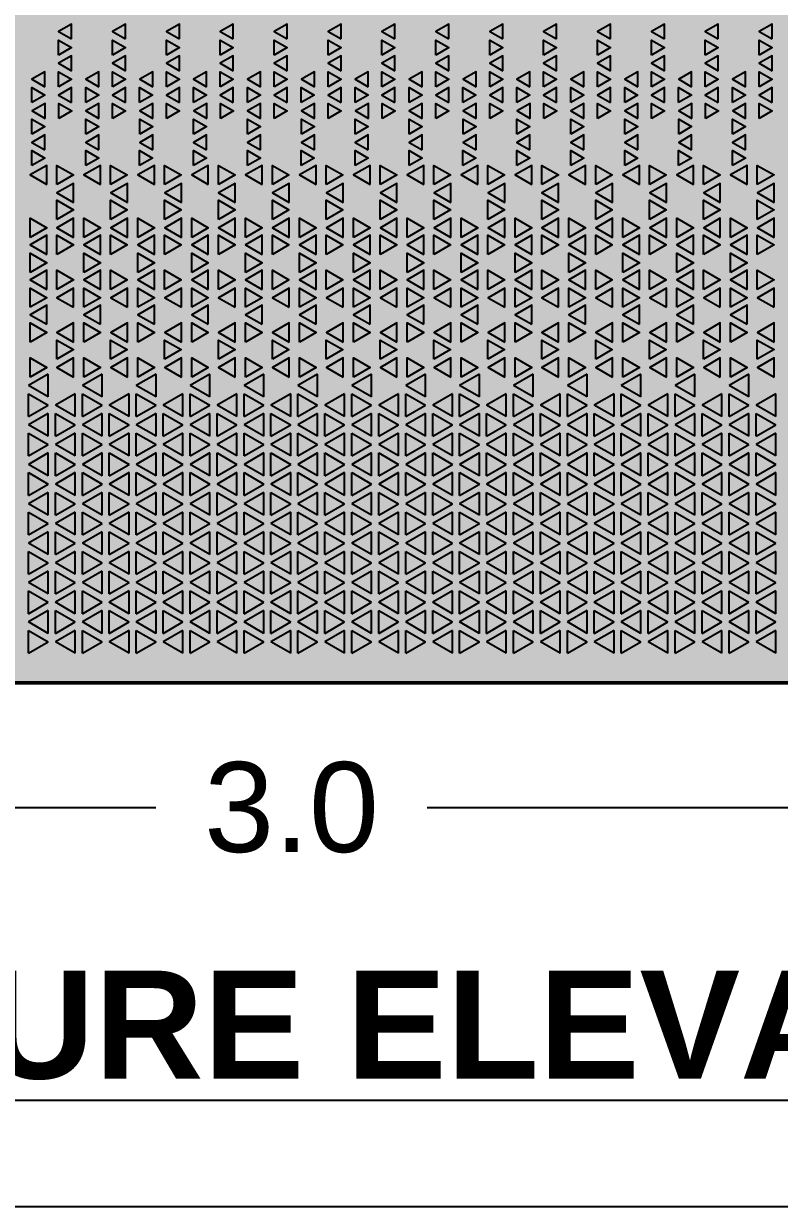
# Model space of a CAD drawing. Header units: metres. Extents: x 6 to 601, y -20 to 118.
# Drawn here: x 53.293 to 54.552, y 90.236 to 92.207 of the extents above; entities that cross this region are included whole.
import ezdxf

# ---------------------------------------------------------------- set-up
doc = ezdxf.new("R2010")
doc.units = ezdxf.units.M
doc.header["$MEASUREMENT"] = 0
doc.layers.add('ProfileEdges', color=7, linetype='Continuous')
doc.styles.add('AR', font='arial.ttf')
doc.styles.get("Standard").update_dxf_attribs({"font": 'arial.ttf'})
doc.dimstyles.get("Standard").update_dxf_attribs({"dimtxt": 0.18, "dimasz": 0.18, "dimexe": 0.18, "dimexo": 0.0625, "dimgap": 0.09, "dimtad": 0, "dimdec": 4, "dimzin": 0, "dimdsep": 46, "dimtxsty": 'Standard', "dimcen": 0.09, "dimadec": 0, "dimazin": 0, "dimtfac": 1, "dimtdec": 4, "dimtofl": 0, "dimtmove": 0, "dimatfit": 3, "dimfxl": 1, "dimtolj": 1, "dimtzin": 0, "dimarcsym": 0})

# ---------------------------------------------------------------- blocks, each defined once
blk = doc.blocks.new('*D1113')
at = {"color": 0, "lineweight": -2, "transparency": 16777216}
for p, q in [((52.2628, 91.0461), (52.2627, 90.7205)), ((55.2158, 91.0453), (55.2157, 90.7197)), ((52.3628, 90.9005), (53.513, 90.9002)), ((55.1158, 90.8997), (53.9655, 90.9))]:
    blk.add_line(p, q, dxfattribs=at)
at = {"color": 0, "transparency": 16777216}
for points in [[(52.3628, 90.9172), (52.3628, 90.8838), (52.2628, 90.9005)], [(55.1158, 90.9164), (55.1158, 90.8831), (55.2158, 90.8997)]]:
    blk.add_solid(points, dxfattribs=at)
at = {"layer": 'Defpoints', "color": 0, "transparency": 16777216}
for p in [(52.2628, 91.1086), (55.2158, 91.1078), (55.2158, 90.8997)]:
    blk.add_point(p, dxfattribs=at)
at = {"color": 0, "transparency": 16777216, "insert": (53.7393, 90.9001), "char_height": 0.15, "attachment_point": 5, "rotation": 359.9843}
blk.add_mtext('\\A1;3.0', dxfattribs=at)
blk = doc.blocks.new('triangular hole')
for p, q in [((103.6272, 78.6142), (103.6272, 78.6522)), ((103.6272, 78.6522), (103.6601, 78.6332)), ((103.6272, 78.6142), (103.6601, 78.6332))]:
    blk.add_line(p, q)

msp = doc.modelspace()

# ---------------------------------------------------------------- hatches: boundary and pattern name
at = {"lineweight": 0, "true_color": 0xcd6928, "transparency": 33554534}
h = msp.add_hatch(color=32, dxfattribs=at)
h.dxf.hatch_style = 1
h.paths.add_polyline_path([(55.2158, 96.7086), (53.2968, 96.7086, 0.143152), (52.2628, 93.83), (52.2628, 91.1085), (55.2158, 91.108)])

# ---------------------------------------------------------------- linework, layer by layer
at = {"lineweight": 50}
msp.add_line((51.7109, 91.1086), (55.6768, 91.1078), dxfattribs=at)
for points in [[(53.3727, 92.1814), (53.3727, 92.2064), (53.351, 92.1939), (53.3727, 92.1814)], [(53.4625, 92.1814), (53.4625, 92.2064), (53.4409, 92.1939), (53.4625, 92.1814)], [(53.5523, 92.1814), (53.5523, 92.2064), (53.5307, 92.1939), (53.5523, 92.1814)], [(53.6421, 92.1814), (53.6421, 92.2064), (53.6205, 92.1939), (53.6421, 92.1814)], [(53.732, 92.1814), (53.732, 92.2064), (53.7103, 92.1939), (53.732, 92.1814)], [(53.8218, 92.1814), (53.8218, 92.2064), (53.8001, 92.1939), (53.8218, 92.1814)], [(53.9116, 92.1814), (53.9116, 92.2064), (53.8899, 92.1939), (53.9116, 92.1814)], [(54.0014, 92.1814), (54.0014, 92.2064), (53.9798, 92.1939), (54.0014, 92.1814)], [(54.0912, 92.1814), (54.0912, 92.2064), (54.0696, 92.1939), (54.0912, 92.1814)], [(54.181, 92.1814), (54.181, 92.2064), (54.1594, 92.1939), (54.181, 92.1814)], [(54.2709, 92.1814), (54.2709, 92.2064), (54.2492, 92.1939), (54.2709, 92.1814)], [(54.3607, 92.1814), (54.3607, 92.2064), (54.339, 92.1939), (54.3607, 92.1814)], [(54.4505, 92.1814), (54.4505, 92.2064), (54.4289, 92.1939), (54.4505, 92.1814)], [(54.5403, 92.1814), (54.5403, 92.2064), (54.5187, 92.1939), (54.5403, 92.1814)], [(53.351, 92.1547), (53.351, 92.1797), (53.3727, 92.1672), (53.351, 92.1547)], [(53.4409, 92.1547), (53.4409, 92.1797), (53.4625, 92.1672), (53.4409, 92.1547)], [(53.5307, 92.1547), (53.5307, 92.1797), (53.5523, 92.1672), (53.5307, 92.1547)], [(53.6205, 92.1547), (53.6205, 92.1797), (53.6421, 92.1672), (53.6205, 92.1547)], [(53.7103, 92.1547), (53.7103, 92.1797), (53.732, 92.1672), (53.7103, 92.1547)], [(53.8001, 92.1547), (53.8001, 92.1797), (53.8218, 92.1672), (53.8001, 92.1547)], [(53.8899, 92.1547), (53.8899, 92.1797), (53.9116, 92.1672), (53.8899, 92.1547)], [(53.9798, 92.1547), (53.9798, 92.1797), (54.0014, 92.1672), (53.9798, 92.1547)], [(54.0696, 92.1547), (54.0696, 92.1797), (54.0912, 92.1672), (54.0696, 92.1547)], [(54.1594, 92.1547), (54.1594, 92.1797), (54.181, 92.1672), (54.1594, 92.1547)], [(54.2492, 92.1547), (54.2492, 92.1797), (54.2709, 92.1672), (54.2492, 92.1547)], [(54.339, 92.1547), (54.339, 92.1797), (54.3607, 92.1672), (54.339, 92.1547)], [(54.4289, 92.1547), (54.4289, 92.1797), (54.4505, 92.1672), (54.4289, 92.1547)], [(54.5187, 92.1547), (54.5187, 92.1797), (54.5403, 92.1672), (54.5187, 92.1547)], [(53.3727, 92.1284), (53.3727, 92.1534), (53.351, 92.1409), (53.3727, 92.1284)], [(53.4625, 92.1284), (53.4625, 92.1534), (53.4409, 92.1409), (53.4625, 92.1284)], [(53.5523, 92.1284), (53.5523, 92.1534), (53.5307, 92.1409), (53.5523, 92.1284)], [(53.6421, 92.1284), (53.6421, 92.1534), (53.6205, 92.1409), (53.6421, 92.1284)], [(53.732, 92.1284), (53.732, 92.1534), (53.7103, 92.1409), (53.732, 92.1284)], [(53.8218, 92.1284), (53.8218, 92.1534), (53.8001, 92.1409), (53.8218, 92.1284)], [(53.9116, 92.1284), (53.9116, 92.1534), (53.8899, 92.1409), (53.9116, 92.1284)], [(54.0014, 92.1284), (54.0014, 92.1534), (53.9798, 92.1409), (54.0014, 92.1284)], [(54.0912, 92.1284), (54.0912, 92.1534), (54.0696, 92.1409), (54.0912, 92.1284)], [(54.181, 92.1284), (54.181, 92.1534), (54.1594, 92.1409), (54.181, 92.1284)], [(54.2709, 92.1284), (54.2709, 92.1534), (54.2492, 92.1409), (54.2709, 92.1284)], [(54.3607, 92.1284), (54.3607, 92.1534), (54.339, 92.1409), (54.3607, 92.1284)], [(54.4505, 92.1284), (54.4505, 92.1534), (54.4289, 92.1409), (54.4505, 92.1284)], [(54.5403, 92.1284), (54.5403, 92.1534), (54.5187, 92.1409), (54.5403, 92.1284)], [(53.3283, 92.1017), (53.3283, 92.1267), (53.3067, 92.1142), (53.3283, 92.1017)], [(53.351, 92.1017), (53.351, 92.1267), (53.3727, 92.1142), (53.351, 92.1017)], [(53.4181, 92.1017), (53.4181, 92.1267), (53.3965, 92.1142), (53.4181, 92.1017)], [(53.4409, 92.1017), (53.4409, 92.1267), (53.4625, 92.1142), (53.4409, 92.1017)], [(53.5079, 92.1017), (53.5079, 92.1267), (53.4863, 92.1142), (53.5079, 92.1017)], [(53.5307, 92.1017), (53.5307, 92.1267), (53.5523, 92.1142), (53.5307, 92.1017)], [(53.5978, 92.1017), (53.5978, 92.1267), (53.5761, 92.1142), (53.5978, 92.1017)], [(53.6205, 92.1017), (53.6205, 92.1267), (53.6421, 92.1142), (53.6205, 92.1017)], [(53.6876, 92.1017), (53.6876, 92.1267), (53.6659, 92.1142), (53.6876, 92.1017)], [(53.7103, 92.1017), (53.7103, 92.1267), (53.732, 92.1142), (53.7103, 92.1017)], [(53.7774, 92.1017), (53.7774, 92.1267), (53.7557, 92.1142), (53.7774, 92.1017)], [(53.8001, 92.1017), (53.8001, 92.1267), (53.8218, 92.1142), (53.8001, 92.1017)], [(53.8672, 92.1017), (53.8672, 92.1267), (53.8456, 92.1142), (53.8672, 92.1017)], [(53.8899, 92.1017), (53.8899, 92.1267), (53.9116, 92.1142), (53.8899, 92.1017)], [(53.957, 92.1017), (53.957, 92.1267), (53.9354, 92.1142), (53.957, 92.1017)], [(53.9798, 92.1017), (53.9798, 92.1267), (54.0014, 92.1142), (53.9798, 92.1017)], [(54.0468, 92.1017), (54.0468, 92.1267), (54.0252, 92.1142), (54.0468, 92.1017)], [(54.0696, 92.1017), (54.0696, 92.1267), (54.0912, 92.1142), (54.0696, 92.1017)], [(54.1367, 92.1017), (54.1367, 92.1267), (54.115, 92.1142), (54.1367, 92.1017)], [(54.1594, 92.1017), (54.1594, 92.1267), (54.181, 92.1142), (54.1594, 92.1017)], [(54.2265, 92.1017), (54.2265, 92.1267), (54.2048, 92.1142), (54.2265, 92.1017)], [(54.2492, 92.1017), (54.2492, 92.1267), (54.2709, 92.1142), (54.2492, 92.1017)], [(54.3163, 92.1017), (54.3163, 92.1267), (54.2947, 92.1142), (54.3163, 92.1017)], [(54.339, 92.1017), (54.339, 92.1267), (54.3607, 92.1142), (54.339, 92.1017)], [(54.4061, 92.1017), (54.4061, 92.1267), (54.3845, 92.1142), (54.4061, 92.1017)], [(54.4289, 92.1017), (54.4289, 92.1267), (54.4505, 92.1142), (54.4289, 92.1017)], [(54.4959, 92.1017), (54.4959, 92.1267), (54.4743, 92.1142), (54.4959, 92.1017)], [(54.5187, 92.1017), (54.5187, 92.1267), (54.5403, 92.1142), (54.5187, 92.1017)], [(53.3065, 92.0755), (53.3065, 92.1005), (53.3281, 92.088), (53.3065, 92.0755)], [(53.3727, 92.0755), (53.3727, 92.1005), (53.351, 92.088), (53.3727, 92.0755)], [(53.3963, 92.0755), (53.3963, 92.1005), (53.4179, 92.088), (53.3963, 92.0755)], [(53.4625, 92.0755), (53.4625, 92.1005), (53.4409, 92.088), (53.4625, 92.0755)], [(53.4861, 92.0755), (53.4861, 92.1005), (53.5078, 92.088), (53.4861, 92.0755)], [(53.5523, 92.0755), (53.5523, 92.1005), (53.5307, 92.088), (53.5523, 92.0755)], [(53.5759, 92.0755), (53.5759, 92.1005), (53.5976, 92.088), (53.5759, 92.0755)], [(53.6421, 92.0755), (53.6421, 92.1005), (53.6205, 92.088), (53.6421, 92.0755)], [(53.6657, 92.0755), (53.6657, 92.1005), (53.6874, 92.088), (53.6657, 92.0755)], [(53.732, 92.0755), (53.732, 92.1005), (53.7103, 92.088), (53.732, 92.0755)], [(53.7556, 92.0755), (53.7556, 92.1005), (53.7772, 92.088), (53.7556, 92.0755)], [(53.8218, 92.0755), (53.8218, 92.1005), (53.8001, 92.088), (53.8218, 92.0755)], [(53.8454, 92.0755), (53.8454, 92.1005), (53.867, 92.088), (53.8454, 92.0755)], [(53.9116, 92.0755), (53.9116, 92.1005), (53.8899, 92.088), (53.9116, 92.0755)], [(53.9352, 92.0755), (53.9352, 92.1005), (53.9568, 92.088), (53.9352, 92.0755)], [(54.0014, 92.0755), (54.0014, 92.1005), (53.9798, 92.088), (54.0014, 92.0755)], [(54.025, 92.0755), (54.025, 92.1005), (54.0467, 92.088), (54.025, 92.0755)], [(54.0912, 92.0755), (54.0912, 92.1005), (54.0696, 92.088), (54.0912, 92.0755)], [(54.1148, 92.0755), (54.1148, 92.1005), (54.1365, 92.088), (54.1148, 92.0755)], [(54.181, 92.0755), (54.181, 92.1005), (54.1594, 92.088), (54.181, 92.0755)], [(54.2046, 92.0755), (54.2046, 92.1005), (54.2263, 92.088), (54.2046, 92.0755)], [(54.2709, 92.0755), (54.2709, 92.1005), (54.2492, 92.088), (54.2709, 92.0755)], [(54.2945, 92.0755), (54.2945, 92.1005), (54.3161, 92.088), (54.2945, 92.0755)], [(54.3607, 92.0755), (54.3607, 92.1005), (54.339, 92.088), (54.3607, 92.0755)], [(54.3843, 92.0755), (54.3843, 92.1005), (54.4059, 92.088), (54.3843, 92.0755)], [(54.4505, 92.0755), (54.4505, 92.1005), (54.4289, 92.088), (54.4505, 92.0755)], [(54.4741, 92.0755), (54.4741, 92.1005), (54.4958, 92.088), (54.4741, 92.0755)], [(54.5403, 92.0755), (54.5403, 92.1005), (54.5187, 92.088), (54.5403, 92.0755)], [(53.3285, 92.0491), (53.3285, 92.0741), (53.3068, 92.0616), (53.3285, 92.0491)], [(53.3512, 92.0491), (53.3512, 92.0741), (53.3729, 92.0616), (53.3512, 92.0491)], [(53.4183, 92.0491), (53.4183, 92.0741), (53.3967, 92.0616), (53.4183, 92.0491)], [(53.441, 92.0491), (53.441, 92.0741), (53.4627, 92.0616), (53.441, 92.0491)], [(53.5081, 92.0491), (53.5081, 92.0741), (53.4865, 92.0616), (53.5081, 92.0491)], [(53.5309, 92.0491), (53.5309, 92.0741), (53.5525, 92.0616), (53.5309, 92.0491)], [(53.5979, 92.0491), (53.5979, 92.0741), (53.5763, 92.0616), (53.5979, 92.0491)], [(53.6207, 92.0491), (53.6207, 92.0741), (53.6423, 92.0616), (53.6207, 92.0491)], [(53.6878, 92.0491), (53.6878, 92.0741), (53.6661, 92.0616), (53.6878, 92.0491)], [(53.7105, 92.0491), (53.7105, 92.0741), (53.7321, 92.0616), (53.7105, 92.0491)], [(53.7776, 92.0491), (53.7776, 92.0741), (53.7559, 92.0616), (53.7776, 92.0491)], [(53.8003, 92.0491), (53.8003, 92.0741), (53.822, 92.0616), (53.8003, 92.0491)], [(53.8674, 92.0491), (53.8674, 92.0741), (53.8457, 92.0616), (53.8674, 92.0491)], [(53.8901, 92.0491), (53.8901, 92.0741), (53.9118, 92.0616), (53.8901, 92.0491)], [(53.9572, 92.0491), (53.9572, 92.0741), (53.9356, 92.0616), (53.9572, 92.0491)], [(53.9799, 92.0491), (53.9799, 92.0741), (54.0016, 92.0616), (53.9799, 92.0491)], [(54.047, 92.0491), (54.047, 92.0741), (54.0254, 92.0616), (54.047, 92.0491)], [(54.0698, 92.0491), (54.0698, 92.0741), (54.0914, 92.0616), (54.0698, 92.0491)], [(54.1369, 92.0491), (54.1369, 92.0741), (54.1152, 92.0616), (54.1369, 92.0491)], [(54.1596, 92.0491), (54.1596, 92.0741), (54.1812, 92.0616), (54.1596, 92.0491)], [(54.2267, 92.0491), (54.2267, 92.0741), (54.205, 92.0616), (54.2267, 92.0491)], [(54.2494, 92.0491), (54.2494, 92.0741), (54.2711, 92.0616), (54.2494, 92.0491)], [(54.3165, 92.0491), (54.3165, 92.0741), (54.2948, 92.0616), (54.3165, 92.0491)], [(54.3392, 92.0491), (54.3392, 92.0741), (54.3609, 92.0616), (54.3392, 92.0491)], [(54.4063, 92.0491), (54.4063, 92.0741), (54.3847, 92.0616), (54.4063, 92.0491)], [(54.429, 92.0491), (54.429, 92.0741), (54.4507, 92.0616), (54.429, 92.0491)], [(54.4961, 92.0491), (54.4961, 92.0741), (54.4745, 92.0616), (54.4961, 92.0491)], [(54.5189, 92.0491), (54.5189, 92.0741), (54.5405, 92.0616), (54.5189, 92.0491)], [(53.3067, 92.0229), (53.3067, 92.0479), (53.3283, 92.0354), (53.3067, 92.0229)], [(53.3965, 92.0229), (53.3965, 92.0479), (53.4181, 92.0354), (53.3965, 92.0229)], [(53.4863, 92.0229), (53.4863, 92.0479), (53.5079, 92.0354), (53.4863, 92.0229)], [(53.5761, 92.0229), (53.5761, 92.0479), (53.5978, 92.0354), (53.5761, 92.0229)], [(53.6659, 92.0229), (53.6659, 92.0479), (53.6876, 92.0354), (53.6659, 92.0229)], [(53.7557, 92.0229), (53.7557, 92.0479), (53.7774, 92.0354), (53.7557, 92.0229)], [(53.8456, 92.0229), (53.8456, 92.0479), (53.8672, 92.0354), (53.8456, 92.0229)], [(53.9354, 92.0229), (53.9354, 92.0479), (53.957, 92.0354), (53.9354, 92.0229)], [(54.0252, 92.0229), (54.0252, 92.0479), (54.0468, 92.0354), (54.0252, 92.0229)], [(54.115, 92.0229), (54.115, 92.0479), (54.1367, 92.0354), (54.115, 92.0229)], [(54.2048, 92.0229), (54.2048, 92.0479), (54.2265, 92.0354), (54.2048, 92.0229)], [(54.2947, 92.0229), (54.2947, 92.0479), (54.3163, 92.0354), (54.2947, 92.0229)], [(54.3845, 92.0229), (54.3845, 92.0479), (54.4061, 92.0354), (54.3845, 92.0229)], [(54.4743, 92.0229), (54.4743, 92.0479), (54.4959, 92.0354), (54.4743, 92.0229)], [(53.3283, 91.9965), (53.3283, 92.0215), (53.3067, 92.009), (53.3283, 91.9965)], [(53.4181, 91.9965), (53.4181, 92.0215), (53.3965, 92.009), (53.4181, 91.9965)], [(53.5079, 91.9965), (53.5079, 92.0215), (53.4863, 92.009), (53.5079, 91.9965)], [(53.5978, 91.9965), (53.5978, 92.0215), (53.5761, 92.009), (53.5978, 91.9965)], [(53.6876, 91.9965), (53.6876, 92.0215), (53.6659, 92.009), (53.6876, 91.9965)], [(53.7774, 91.9965), (53.7774, 92.0215), (53.7557, 92.009), (53.7774, 91.9965)], [(53.8672, 91.9965), (53.8672, 92.0215), (53.8456, 92.009), (53.8672, 91.9965)], [(53.957, 91.9965), (53.957, 92.0215), (53.9354, 92.009), (53.957, 91.9965)], [(54.0468, 91.9965), (54.0468, 92.0215), (54.0252, 92.009), (54.0468, 91.9965)], [(54.1367, 91.9965), (54.1367, 92.0215), (54.115, 92.009), (54.1367, 91.9965)], [(54.2265, 91.9965), (54.2265, 92.0215), (54.2048, 92.009), (54.2265, 91.9965)], [(54.3163, 91.9965), (54.3163, 92.0215), (54.2947, 92.009), (54.3163, 91.9965)], [(54.4061, 91.9965), (54.4061, 92.0215), (54.3845, 92.009), (54.4061, 91.9965)], [(54.4959, 91.9965), (54.4959, 92.0215), (54.4743, 92.009), (54.4959, 91.9965)], [(53.3065, 91.9703), (53.3065, 91.9953), (53.3281, 91.9828), (53.3065, 91.9703)], [(53.3963, 91.9703), (53.3963, 91.9953), (53.4179, 91.9828), (53.3963, 91.9703)], [(53.4861, 91.9703), (53.4861, 91.9953), (53.5078, 91.9828), (53.4861, 91.9703)], [(53.5759, 91.9703), (53.5759, 91.9953), (53.5976, 91.9828), (53.5759, 91.9703)], [(53.6657, 91.9703), (53.6657, 91.9953), (53.6874, 91.9828), (53.6657, 91.9703)], [(53.7556, 91.9703), (53.7556, 91.9953), (53.7772, 91.9828), (53.7556, 91.9703)], [(53.8454, 91.9703), (53.8454, 91.9953), (53.867, 91.9828), (53.8454, 91.9703)], [(53.9352, 91.9703), (53.9352, 91.9953), (53.9568, 91.9828), (53.9352, 91.9703)], [(54.025, 91.9703), (54.025, 91.9953), (54.0467, 91.9828), (54.025, 91.9703)], [(54.1148, 91.9703), (54.1148, 91.9953), (54.1365, 91.9828), (54.1148, 91.9703)], [(54.2046, 91.9703), (54.2046, 91.9953), (54.2263, 91.9828), (54.2046, 91.9703)], [(54.2945, 91.9703), (54.2945, 91.9953), (54.3161, 91.9828), (54.2945, 91.9703)], [(54.3843, 91.9703), (54.3843, 91.9953), (54.4059, 91.9828), (54.3843, 91.9703)], [(54.4741, 91.9703), (54.4741, 91.9953), (54.4958, 91.9828), (54.4741, 91.9703)], [(53.3312, 91.9387), (53.3312, 91.9707), (53.3034, 91.9547), (53.3312, 91.9387)], [(53.348, 91.9387), (53.348, 91.9707), (53.3757, 91.9547), (53.348, 91.9387)], [(53.421, 91.9387), (53.421, 91.9707), (53.3933, 91.9547), (53.421, 91.9387)], [(53.4378, 91.9387), (53.4378, 91.9707), (53.4655, 91.9547), (53.4378, 91.9387)], [(53.5108, 91.9387), (53.5108, 91.9707), (53.4831, 91.9547), (53.5108, 91.9387)], [(53.5276, 91.9387), (53.5276, 91.9707), (53.5554, 91.9547), (53.5276, 91.9387)], [(53.6006, 91.9387), (53.6006, 91.9707), (53.5729, 91.9547), (53.6006, 91.9387)], [(53.6175, 91.9387), (53.6175, 91.9707), (53.6452, 91.9547), (53.6175, 91.9387)], [(53.6904, 91.9387), (53.6904, 91.9707), (53.6627, 91.9547), (53.6904, 91.9387)], [(53.7073, 91.9387), (53.7073, 91.9707), (53.735, 91.9547), (53.7073, 91.9387)], [(53.7802, 91.9387), (53.7802, 91.9707), (53.7525, 91.9547), (53.7802, 91.9387)], [(53.7971, 91.9387), (53.7971, 91.9707), (53.8248, 91.9547), (53.7971, 91.9387)], [(53.8701, 91.9387), (53.8701, 91.9707), (53.8423, 91.9547), (53.8701, 91.9387)], [(53.8869, 91.9387), (53.8869, 91.9707), (53.9146, 91.9547), (53.8869, 91.9387)], [(53.9599, 91.9387), (53.9599, 91.9707), (53.9322, 91.9547), (53.9599, 91.9387)], [(53.9767, 91.9387), (53.9767, 91.9707), (54.0044, 91.9547), (53.9767, 91.9387)], [(54.0497, 91.9387), (54.0497, 91.9707), (54.022, 91.9547), (54.0497, 91.9387)], [(54.0665, 91.9387), (54.0665, 91.9707), (54.0943, 91.9547), (54.0665, 91.9387)], [(54.1395, 91.9387), (54.1395, 91.9707), (54.1118, 91.9547), (54.1395, 91.9387)], [(54.1564, 91.9387), (54.1564, 91.9707), (54.1841, 91.9547), (54.1564, 91.9387)], [(54.2293, 91.9387), (54.2293, 91.9707), (54.2016, 91.9547), (54.2293, 91.9387)], [(54.2462, 91.9387), (54.2462, 91.9707), (54.2739, 91.9547), (54.2462, 91.9387)], [(54.3191, 91.9387), (54.3191, 91.9707), (54.2914, 91.9547), (54.3191, 91.9387)], [(54.336, 91.9387), (54.336, 91.9707), (54.3637, 91.9547), (54.336, 91.9387)], [(54.409, 91.9387), (54.409, 91.9707), (54.3813, 91.9547), (54.409, 91.9387)], [(54.4258, 91.9387), (54.4258, 91.9707), (54.4535, 91.9547), (54.4258, 91.9387)], [(54.4988, 91.9387), (54.4988, 91.9707), (54.4711, 91.9547), (54.4988, 91.9387)], [(54.5156, 91.9387), (54.5156, 91.9707), (54.5434, 91.9547), (54.5156, 91.9387)], [(53.3761, 91.9088), (53.3761, 91.9408), (53.3483, 91.9248), (53.3761, 91.9088)], [(53.4659, 91.9088), (53.4659, 91.9408), (53.4382, 91.9248), (53.4659, 91.9088)], [(53.5557, 91.9088), (53.5557, 91.9408), (53.528, 91.9248), (53.5557, 91.9088)], [(53.6455, 91.9088), (53.6455, 91.9408), (53.6178, 91.9248), (53.6455, 91.9088)], [(53.7353, 91.9088), (53.7353, 91.9408), (53.7076, 91.9248), (53.7353, 91.9088)], [(53.8251, 91.9088), (53.8251, 91.9408), (53.7974, 91.9248), (53.8251, 91.9088)], [(53.915, 91.9088), (53.915, 91.9408), (53.8873, 91.9248), (53.915, 91.9088)], [(54.0048, 91.9088), (54.0048, 91.9408), (53.9771, 91.9248), (54.0048, 91.9088)], [(54.0946, 91.9088), (54.0946, 91.9408), (54.0669, 91.9248), (54.0946, 91.9088)], [(54.1844, 91.9088), (54.1844, 91.9408), (54.1567, 91.9248), (54.1844, 91.9088)], [(54.2742, 91.9088), (54.2742, 91.9408), (54.2465, 91.9248), (54.2742, 91.9088)], [(54.3641, 91.9088), (54.3641, 91.9408), (54.3363, 91.9248), (54.3641, 91.9088)], [(54.4539, 91.9088), (54.4539, 91.9408), (54.4262, 91.9248), (54.4539, 91.9088)], [(54.5437, 91.9088), (54.5437, 91.9408), (54.516, 91.9248), (54.5437, 91.9088)], [(53.348, 91.8805), (53.348, 91.9125), (53.3757, 91.8965), (53.348, 91.8805)], [(53.4378, 91.8805), (53.4378, 91.9125), (53.4655, 91.8965), (53.4378, 91.8805)], [(53.5276, 91.8805), (53.5276, 91.9125), (53.5554, 91.8965), (53.5276, 91.8805)], [(53.6175, 91.8805), (53.6175, 91.9125), (53.6452, 91.8965), (53.6175, 91.8805)], [(53.7073, 91.8805), (53.7073, 91.9125), (53.735, 91.8965), (53.7073, 91.8805)], [(53.7971, 91.8805), (53.7971, 91.9125), (53.8248, 91.8965), (53.7971, 91.8805)], [(53.8869, 91.8805), (53.8869, 91.9125), (53.9146, 91.8965), (53.8869, 91.8805)], [(53.9767, 91.8805), (53.9767, 91.9125), (54.0044, 91.8965), (53.9767, 91.8805)], [(54.0665, 91.8805), (54.0665, 91.9125), (54.0943, 91.8965), (54.0665, 91.8805)], [(54.1564, 91.8805), (54.1564, 91.9125), (54.1841, 91.8965), (54.1564, 91.8805)], [(54.2462, 91.8805), (54.2462, 91.9125), (54.2739, 91.8965), (54.2462, 91.8805)], [(54.336, 91.8805), (54.336, 91.9125), (54.3637, 91.8965), (54.336, 91.8805)], [(54.4258, 91.8805), (54.4258, 91.9125), (54.4535, 91.8965), (54.4258, 91.8805)], [(54.5156, 91.8805), (54.5156, 91.9125), (54.5434, 91.8965), (54.5156, 91.8805)], [(53.3034, 91.8506), (53.3034, 91.8826), (53.3312, 91.8666), (53.3034, 91.8506)], [(53.3761, 91.8506), (53.3761, 91.8826), (53.3483, 91.8666), (53.3761, 91.8506)], [(53.3933, 91.8506), (53.3933, 91.8826), (53.421, 91.8666), (53.3933, 91.8506)], [(53.4659, 91.8506), (53.4659, 91.8826), (53.4382, 91.8666), (53.4659, 91.8506)], [(53.4831, 91.8506), (53.4831, 91.8826), (53.5108, 91.8666), (53.4831, 91.8506)], [(53.5557, 91.8506), (53.5557, 91.8826), (53.528, 91.8666), (53.5557, 91.8506)], [(53.5729, 91.8506), (53.5729, 91.8826), (53.6006, 91.8666), (53.5729, 91.8506)], [(53.6455, 91.8506), (53.6455, 91.8826), (53.6178, 91.8666), (53.6455, 91.8506)], [(53.6627, 91.8506), (53.6627, 91.8826), (53.6904, 91.8666), (53.6627, 91.8506)], [(53.7353, 91.8506), (53.7353, 91.8826), (53.7076, 91.8666), (53.7353, 91.8506)], [(53.7525, 91.8506), (53.7525, 91.8826), (53.7802, 91.8666), (53.7525, 91.8506)], [(53.8251, 91.8506), (53.8251, 91.8826), (53.7974, 91.8666), (53.8251, 91.8506)], [(53.8423, 91.8506), (53.8423, 91.8826), (53.8701, 91.8666), (53.8423, 91.8506)], [(53.915, 91.8506), (53.915, 91.8826), (53.8873, 91.8666), (53.915, 91.8506)], [(53.9322, 91.8506), (53.9322, 91.8826), (53.9599, 91.8666), (53.9322, 91.8506)], [(54.0048, 91.8506), (54.0048, 91.8826), (53.9771, 91.8666), (54.0048, 91.8506)], [(54.022, 91.8506), (54.022, 91.8826), (54.0497, 91.8666), (54.022, 91.8506)], [(54.0946, 91.8506), (54.0946, 91.8826), (54.0669, 91.8666), (54.0946, 91.8506)], [(54.1118, 91.8506), (54.1118, 91.8826), (54.1395, 91.8666), (54.1118, 91.8506)], [(54.1844, 91.8506), (54.1844, 91.8826), (54.1567, 91.8666), (54.1844, 91.8506)], [(54.2016, 91.8506), (54.2016, 91.8826), (54.2293, 91.8666), (54.2016, 91.8506)], [(54.2742, 91.8506), (54.2742, 91.8826), (54.2465, 91.8666), (54.2742, 91.8506)], [(54.2914, 91.8506), (54.2914, 91.8826), (54.3191, 91.8666), (54.2914, 91.8506)], [(54.3641, 91.8506), (54.3641, 91.8826), (54.3363, 91.8666), (54.3641, 91.8506)], [(54.3813, 91.8506), (54.3813, 91.8826), (54.409, 91.8666), (54.3813, 91.8506)], [(54.4539, 91.8506), (54.4539, 91.8826), (54.4262, 91.8666), (54.4539, 91.8506)], [(54.4711, 91.8506), (54.4711, 91.8826), (54.4988, 91.8666), (54.4711, 91.8506)], [(54.5437, 91.8506), (54.5437, 91.8826), (54.516, 91.8666), (54.5437, 91.8506)], [(53.3312, 91.8223), (53.3312, 91.8543), (53.3034, 91.8383), (53.3312, 91.8223)], [(53.348, 91.8223), (53.348, 91.8543), (53.3757, 91.8383), (53.348, 91.8223)], [(53.421, 91.8223), (53.421, 91.8543), (53.3933, 91.8383), (53.421, 91.8223)], [(53.4378, 91.8223), (53.4378, 91.8543), (53.4655, 91.8383), (53.4378, 91.8223)], [(53.5108, 91.8223), (53.5108, 91.8543), (53.4831, 91.8383), (53.5108, 91.8223)], [(53.5276, 91.8223), (53.5276, 91.8543), (53.5554, 91.8383), (53.5276, 91.8223)], [(53.6006, 91.8223), (53.6006, 91.8543), (53.5729, 91.8383), (53.6006, 91.8223)], [(53.6175, 91.8223), (53.6175, 91.8543), (53.6452, 91.8383), (53.6175, 91.8223)], [(53.6904, 91.8223), (53.6904, 91.8543), (53.6627, 91.8383), (53.6904, 91.8223)], [(53.7073, 91.8223), (53.7073, 91.8543), (53.735, 91.8383), (53.7073, 91.8223)], [(53.7802, 91.8223), (53.7802, 91.8543), (53.7525, 91.8383), (53.7802, 91.8223)], [(53.7971, 91.8223), (53.7971, 91.8543), (53.8248, 91.8383), (53.7971, 91.8223)], [(53.8701, 91.8223), (53.8701, 91.8543), (53.8423, 91.8383), (53.8701, 91.8223)], [(53.8869, 91.8223), (53.8869, 91.8543), (53.9146, 91.8383), (53.8869, 91.8223)], [(53.9599, 91.8223), (53.9599, 91.8543), (53.9322, 91.8383), (53.9599, 91.8223)], [(53.9767, 91.8223), (53.9767, 91.8543), (54.0044, 91.8383), (53.9767, 91.8223)], [(54.0497, 91.8223), (54.0497, 91.8543), (54.022, 91.8383), (54.0497, 91.8223)], [(54.0665, 91.8223), (54.0665, 91.8543), (54.0943, 91.8383), (54.0665, 91.8223)], [(54.1395, 91.8223), (54.1395, 91.8543), (54.1118, 91.8383), (54.1395, 91.8223)], [(54.1564, 91.8223), (54.1564, 91.8543), (54.1841, 91.8383), (54.1564, 91.8223)], [(54.2293, 91.8223), (54.2293, 91.8543), (54.2016, 91.8383), (54.2293, 91.8223)], [(54.2462, 91.8223), (54.2462, 91.8543), (54.2739, 91.8383), (54.2462, 91.8223)], [(54.3191, 91.8223), (54.3191, 91.8543), (54.2914, 91.8383), (54.3191, 91.8223)], [(54.336, 91.8223), (54.336, 91.8543), (54.3637, 91.8383), (54.336, 91.8223)], [(54.409, 91.8223), (54.409, 91.8543), (54.3813, 91.8383), (54.409, 91.8223)], [(54.4258, 91.8223), (54.4258, 91.8543), (54.4535, 91.8383), (54.4258, 91.8223)], [(54.4988, 91.8223), (54.4988, 91.8543), (54.4711, 91.8383), (54.4988, 91.8223)], [(54.5156, 91.8223), (54.5156, 91.8543), (54.5434, 91.8383), (54.5156, 91.8223)], [(53.3034, 91.7924), (53.3034, 91.8244), (53.3312, 91.8084), (53.3034, 91.7924)], [(53.3933, 91.7924), (53.3933, 91.8244), (53.421, 91.8084), (53.3933, 91.7924)], [(53.4831, 91.7924), (53.4831, 91.8244), (53.5108, 91.8084), (53.4831, 91.7924)], [(53.5729, 91.7924), (53.5729, 91.8244), (53.6006, 91.8084), (53.5729, 91.7924)], [(53.6627, 91.7924), (53.6627, 91.8244), (53.6904, 91.8084), (53.6627, 91.7924)], [(53.7525, 91.7924), (53.7525, 91.8244), (53.7802, 91.8084), (53.7525, 91.7924)], [(53.8423, 91.7924), (53.8423, 91.8244), (53.8701, 91.8084), (53.8423, 91.7924)], [(53.9322, 91.7924), (53.9322, 91.8244), (53.9599, 91.8084), (53.9322, 91.7924)], [(54.022, 91.7924), (54.022, 91.8244), (54.0497, 91.8084), (54.022, 91.7924)], [(54.1118, 91.7924), (54.1118, 91.8244), (54.1395, 91.8084), (54.1118, 91.7924)], [(54.2016, 91.7924), (54.2016, 91.8244), (54.2293, 91.8084), (54.2016, 91.7924)], [(54.2914, 91.7924), (54.2914, 91.8244), (54.3191, 91.8084), (54.2914, 91.7924)], [(54.3813, 91.7924), (54.3813, 91.8244), (54.409, 91.8084), (54.3813, 91.7924)], [(54.4711, 91.7924), (54.4711, 91.8244), (54.4988, 91.8084), (54.4711, 91.7924)], [(53.3312, 91.764), (53.3312, 91.796), (53.3034, 91.78), (53.3312, 91.764)], [(53.348, 91.764), (53.348, 91.796), (53.3757, 91.78), (53.348, 91.764)], [(53.421, 91.764), (53.421, 91.796), (53.3933, 91.78), (53.421, 91.764)], [(53.4378, 91.764), (53.4378, 91.796), (53.4655, 91.78), (53.4378, 91.764)], [(53.5108, 91.764), (53.5108, 91.796), (53.4831, 91.78), (53.5108, 91.764)], [(53.5276, 91.764), (53.5276, 91.796), (53.5554, 91.78), (53.5276, 91.764)], [(53.6006, 91.764), (53.6006, 91.796), (53.5729, 91.78), (53.6006, 91.764)], [(53.6175, 91.764), (53.6175, 91.796), (53.6452, 91.78), (53.6175, 91.764)], [(53.6904, 91.764), (53.6904, 91.796), (53.6627, 91.78), (53.6904, 91.764)], [(53.7073, 91.764), (53.7073, 91.796), (53.735, 91.78), (53.7073, 91.764)], [(53.7802, 91.764), (53.7802, 91.796), (53.7525, 91.78), (53.7802, 91.764)], [(53.7971, 91.764), (53.7971, 91.796), (53.8248, 91.78), (53.7971, 91.764)], [(53.8701, 91.764), (53.8701, 91.796), (53.8423, 91.78), (53.8701, 91.764)], [(53.8869, 91.764), (53.8869, 91.796), (53.9146, 91.78), (53.8869, 91.764)], [(53.9599, 91.764), (53.9599, 91.796), (53.9322, 91.78), (53.9599, 91.764)], [(53.9767, 91.764), (53.9767, 91.796), (54.0044, 91.78), (53.9767, 91.764)], [(54.0497, 91.764), (54.0497, 91.796), (54.022, 91.78), (54.0497, 91.764)], [(54.0665, 91.764), (54.0665, 91.796), (54.0943, 91.78), (54.0665, 91.764)], [(54.1395, 91.764), (54.1395, 91.796), (54.1118, 91.78), (54.1395, 91.764)], [(54.1564, 91.764), (54.1564, 91.796), (54.1841, 91.78), (54.1564, 91.764)], [(54.2293, 91.764), (54.2293, 91.796), (54.2016, 91.78), (54.2293, 91.764)], [(54.2462, 91.764), (54.2462, 91.796), (54.2739, 91.78), (54.2462, 91.764)], [(54.3191, 91.764), (54.3191, 91.796), (54.2914, 91.78), (54.3191, 91.764)], [(54.336, 91.764), (54.336, 91.796), (54.3637, 91.78), (54.336, 91.764)], [(54.409, 91.764), (54.409, 91.796), (54.3813, 91.78), (54.409, 91.764)], [(54.4258, 91.764), (54.4258, 91.796), (54.4535, 91.78), (54.4258, 91.764)], [(54.4988, 91.764), (54.4988, 91.796), (54.4711, 91.78), (54.4988, 91.764)], [(54.5156, 91.764), (54.5156, 91.796), (54.5434, 91.78), (54.5156, 91.764)], [(53.3034, 91.7342), (53.3034, 91.7662), (53.3312, 91.7502), (53.3034, 91.7342)], [(53.3761, 91.7342), (53.3761, 91.7662), (53.3483, 91.7502), (53.3761, 91.7342)], [(53.3933, 91.7342), (53.3933, 91.7662), (53.421, 91.7502), (53.3933, 91.7342)], [(53.4659, 91.7342), (53.4659, 91.7662), (53.4382, 91.7502), (53.4659, 91.7342)], [(53.4831, 91.7342), (53.4831, 91.7662), (53.5108, 91.7502), (53.4831, 91.7342)], [(53.5557, 91.7342), (53.5557, 91.7662), (53.528, 91.7502), (53.5557, 91.7342)], [(53.5729, 91.7342), (53.5729, 91.7662), (53.6006, 91.7502), (53.5729, 91.7342)], [(53.6455, 91.7342), (53.6455, 91.7662), (53.6178, 91.7502), (53.6455, 91.7342)], [(53.6627, 91.7342), (53.6627, 91.7662), (53.6904, 91.7502), (53.6627, 91.7342)], [(53.7353, 91.7342), (53.7353, 91.7662), (53.7076, 91.7502), (53.7353, 91.7342)], [(53.7525, 91.7342), (53.7525, 91.7662), (53.7802, 91.7502), (53.7525, 91.7342)], [(53.8251, 91.7342), (53.8251, 91.7662), (53.7974, 91.7502), (53.8251, 91.7342)], [(53.8423, 91.7342), (53.8423, 91.7662), (53.8701, 91.7502), (53.8423, 91.7342)], [(53.915, 91.7342), (53.915, 91.7662), (53.8873, 91.7502), (53.915, 91.7342)], [(53.9322, 91.7342), (53.9322, 91.7662), (53.9599, 91.7502), (53.9322, 91.7342)], [(54.0048, 91.7342), (54.0048, 91.7662), (53.9771, 91.7502), (54.0048, 91.7342)], [(54.022, 91.7342), (54.022, 91.7662), (54.0497, 91.7502), (54.022, 91.7342)], [(54.0946, 91.7342), (54.0946, 91.7662), (54.0669, 91.7502), (54.0946, 91.7342)], [(54.1118, 91.7342), (54.1118, 91.7662), (54.1395, 91.7502), (54.1118, 91.7342)], [(54.1844, 91.7342), (54.1844, 91.7662), (54.1567, 91.7502), (54.1844, 91.7342)], [(54.2016, 91.7342), (54.2016, 91.7662), (54.2293, 91.7502), (54.2016, 91.7342)], [(54.2742, 91.7342), (54.2742, 91.7662), (54.2465, 91.7502), (54.2742, 91.7342)], [(54.2914, 91.7342), (54.2914, 91.7662), (54.3191, 91.7502), (54.2914, 91.7342)], [(54.3641, 91.7342), (54.3641, 91.7662), (54.3363, 91.7502), (54.3641, 91.7342)], [(54.3813, 91.7342), (54.3813, 91.7662), (54.409, 91.7502), (54.3813, 91.7342)], [(54.4539, 91.7342), (54.4539, 91.7662), (54.4262, 91.7502), (54.4539, 91.7342)], [(54.4711, 91.7342), (54.4711, 91.7662), (54.4988, 91.7502), (54.4711, 91.7342)], [(54.5437, 91.7342), (54.5437, 91.7662), (54.516, 91.7502), (54.5437, 91.7342)], [(53.3312, 91.7058), (53.3312, 91.7378), (53.3034, 91.7218), (53.3312, 91.7058)], [(53.421, 91.7058), (53.421, 91.7378), (53.3933, 91.7218), (53.421, 91.7058)], [(53.5108, 91.7058), (53.5108, 91.7378), (53.4831, 91.7218), (53.5108, 91.7058)], [(53.6006, 91.7058), (53.6006, 91.7378), (53.5729, 91.7218), (53.6006, 91.7058)], [(53.6904, 91.7058), (53.6904, 91.7378), (53.6627, 91.7218), (53.6904, 91.7058)], [(53.7802, 91.7058), (53.7802, 91.7378), (53.7525, 91.7218), (53.7802, 91.7058)], [(53.8701, 91.7058), (53.8701, 91.7378), (53.8423, 91.7218), (53.8701, 91.7058)], [(53.9599, 91.7058), (53.9599, 91.7378), (53.9322, 91.7218), (53.9599, 91.7058)], [(54.0497, 91.7058), (54.0497, 91.7378), (54.022, 91.7218), (54.0497, 91.7058)], [(54.1395, 91.7058), (54.1395, 91.7378), (54.1118, 91.7218), (54.1395, 91.7058)], [(54.2293, 91.7058), (54.2293, 91.7378), (54.2016, 91.7218), (54.2293, 91.7058)], [(54.3191, 91.7058), (54.3191, 91.7378), (54.2914, 91.7218), (54.3191, 91.7058)], [(54.409, 91.7058), (54.409, 91.7378), (54.3813, 91.7218), (54.409, 91.7058)], [(54.4988, 91.7058), (54.4988, 91.7378), (54.4711, 91.7218), (54.4988, 91.7058)], [(53.3034, 91.676), (53.3034, 91.708), (53.3312, 91.692), (53.3034, 91.676)], [(53.3761, 91.676), (53.3761, 91.708), (53.3483, 91.692), (53.3761, 91.676)], [(53.3933, 91.676), (53.3933, 91.708), (53.421, 91.692), (53.3933, 91.676)], [(53.4659, 91.676), (53.4659, 91.708), (53.4382, 91.692), (53.4659, 91.676)], [(53.4831, 91.676), (53.4831, 91.708), (53.5108, 91.692), (53.4831, 91.676)], [(53.5557, 91.676), (53.5557, 91.708), (53.528, 91.692), (53.5557, 91.676)], [(53.5729, 91.676), (53.5729, 91.708), (53.6006, 91.692), (53.5729, 91.676)], [(53.6455, 91.676), (53.6455, 91.708), (53.6178, 91.692), (53.6455, 91.676)], [(53.6627, 91.676), (53.6627, 91.708), (53.6904, 91.692), (53.6627, 91.676)], [(53.7353, 91.676), (53.7353, 91.708), (53.7076, 91.692), (53.7353, 91.676)], [(53.7525, 91.676), (53.7525, 91.708), (53.7802, 91.692), (53.7525, 91.676)], [(53.8251, 91.676), (53.8251, 91.708), (53.7974, 91.692), (53.8251, 91.676)], [(53.8423, 91.676), (53.8423, 91.708), (53.8701, 91.692), (53.8423, 91.676)], [(53.915, 91.676), (53.915, 91.708), (53.8873, 91.692), (53.915, 91.676)], [(53.9322, 91.676), (53.9322, 91.708), (53.9599, 91.692), (53.9322, 91.676)], [(54.0048, 91.676), (54.0048, 91.708), (53.9771, 91.692), (54.0048, 91.676)], [(54.022, 91.676), (54.022, 91.708), (54.0497, 91.692), (54.022, 91.676)], [(54.0946, 91.676), (54.0946, 91.708), (54.0669, 91.692), (54.0946, 91.676)], [(54.1118, 91.676), (54.1118, 91.708), (54.1395, 91.692), (54.1118, 91.676)], [(54.1844, 91.676), (54.1844, 91.708), (54.1567, 91.692), (54.1844, 91.676)], [(54.2016, 91.676), (54.2016, 91.708), (54.2293, 91.692), (54.2016, 91.676)], [(54.2742, 91.676), (54.2742, 91.708), (54.2465, 91.692), (54.2742, 91.676)], [(54.2914, 91.676), (54.2914, 91.708), (54.3191, 91.692), (54.2914, 91.676)], [(54.3641, 91.676), (54.3641, 91.708), (54.3363, 91.692), (54.3641, 91.676)], [(54.3813, 91.676), (54.3813, 91.708), (54.409, 91.692), (54.3813, 91.676)], [(54.4539, 91.676), (54.4539, 91.708), (54.4262, 91.692), (54.4539, 91.676)], [(54.4711, 91.676), (54.4711, 91.708), (54.4988, 91.692), (54.4711, 91.676)], [(54.5437, 91.676), (54.5437, 91.708), (54.516, 91.692), (54.5437, 91.676)], [(53.348, 91.6476), (53.348, 91.6796), (53.3757, 91.6636), (53.348, 91.6476)], [(53.4378, 91.6476), (53.4378, 91.6796), (53.4655, 91.6636), (53.4378, 91.6476)], [(53.5276, 91.6476), (53.5276, 91.6796), (53.5554, 91.6636), (53.5276, 91.6476)], [(53.6175, 91.6476), (53.6175, 91.6796), (53.6452, 91.6636), (53.6175, 91.6476)], [(53.7073, 91.6476), (53.7073, 91.6796), (53.735, 91.6636), (53.7073, 91.6476)], [(53.7971, 91.6476), (53.7971, 91.6796), (53.8248, 91.6636), (53.7971, 91.6476)], [(53.8869, 91.6476), (53.8869, 91.6796), (53.9146, 91.6636), (53.8869, 91.6476)], [(53.9767, 91.6476), (53.9767, 91.6796), (54.0044, 91.6636), (53.9767, 91.6476)], [(54.0665, 91.6476), (54.0665, 91.6796), (54.0943, 91.6636), (54.0665, 91.6476)], [(54.1564, 91.6476), (54.1564, 91.6796), (54.1841, 91.6636), (54.1564, 91.6476)], [(54.2462, 91.6476), (54.2462, 91.6796), (54.2739, 91.6636), (54.2462, 91.6476)], [(54.336, 91.6476), (54.336, 91.6796), (54.3637, 91.6636), (54.336, 91.6476)], [(54.4258, 91.6476), (54.4258, 91.6796), (54.4535, 91.6636), (54.4258, 91.6476)], [(54.5156, 91.6476), (54.5156, 91.6796), (54.5434, 91.6636), (54.5156, 91.6476)], [(53.3034, 91.6178), (53.3034, 91.6498), (53.3312, 91.6338), (53.3034, 91.6178)], [(53.3761, 91.6178), (53.3761, 91.6498), (53.3483, 91.6338), (53.3761, 91.6178)], [(53.3933, 91.6178), (53.3933, 91.6498), (53.421, 91.6338), (53.3933, 91.6178)], [(53.4659, 91.6178), (53.4659, 91.6498), (53.4382, 91.6338), (53.4659, 91.6178)], [(53.4831, 91.6178), (53.4831, 91.6498), (53.5108, 91.6338), (53.4831, 91.6178)], [(53.5557, 91.6178), (53.5557, 91.6498), (53.528, 91.6338), (53.5557, 91.6178)], [(53.5729, 91.6178), (53.5729, 91.6498), (53.6006, 91.6338), (53.5729, 91.6178)], [(53.6455, 91.6178), (53.6455, 91.6498), (53.6178, 91.6338), (53.6455, 91.6178)], [(53.6627, 91.6178), (53.6627, 91.6498), (53.6904, 91.6338), (53.6627, 91.6178)], [(53.7353, 91.6178), (53.7353, 91.6498), (53.7076, 91.6338), (53.7353, 91.6178)], [(53.7525, 91.6178), (53.7525, 91.6498), (53.7802, 91.6338), (53.7525, 91.6178)], [(53.8251, 91.6178), (53.8251, 91.6498), (53.7974, 91.6338), (53.8251, 91.6178)], [(53.8423, 91.6178), (53.8423, 91.6498), (53.8701, 91.6338), (53.8423, 91.6178)], [(53.915, 91.6178), (53.915, 91.6498), (53.8873, 91.6338), (53.915, 91.6178)], [(53.9322, 91.6178), (53.9322, 91.6498), (53.9599, 91.6338), (53.9322, 91.6178)], [(54.0048, 91.6178), (54.0048, 91.6498), (53.9771, 91.6338), (54.0048, 91.6178)], [(54.022, 91.6178), (54.022, 91.6498), (54.0497, 91.6338), (54.022, 91.6178)], [(54.0946, 91.6178), (54.0946, 91.6498), (54.0669, 91.6338), (54.0946, 91.6178)], [(54.1118, 91.6178), (54.1118, 91.6498), (54.1395, 91.6338), (54.1118, 91.6178)], [(54.1844, 91.6178), (54.1844, 91.6498), (54.1567, 91.6338), (54.1844, 91.6178)], [(54.2016, 91.6178), (54.2016, 91.6498), (54.2293, 91.6338), (54.2016, 91.6178)], [(54.2742, 91.6178), (54.2742, 91.6498), (54.2465, 91.6338), (54.2742, 91.6178)], [(54.2914, 91.6178), (54.2914, 91.6498), (54.3191, 91.6338), (54.2914, 91.6178)], [(54.3641, 91.6178), (54.3641, 91.6498), (54.3363, 91.6338), (54.3641, 91.6178)], [(54.3813, 91.6178), (54.3813, 91.6498), (54.409, 91.6338), (54.3813, 91.6178)], [(54.4539, 91.6178), (54.4539, 91.6498), (54.4262, 91.6338), (54.4539, 91.6178)], [(54.4711, 91.6178), (54.4711, 91.6498), (54.4988, 91.6338), (54.4711, 91.6178)], [(54.5437, 91.6178), (54.5437, 91.6498), (54.516, 91.6338), (54.5437, 91.6178)]]:
    msp.add_lwpolyline(points)
at = {"layer": 'Defpoints'}
msp.add_lwpolyline([(55.824, 90.2355), (55.824, 99.0402), (51.5507, 99.0402), (51.5507, 90.2355)], close=True, dxfattribs=at)

# ---------------------------------------------------------------- block references
at = {"xscale": -1}
for p in [(156.961, 12.9707), (157.0508, 12.9707), (157.1406, 12.9707), (157.2304, 12.9707), (157.3202, 12.9707), (157.41, 12.9707), (157.4999, 12.9707), (157.5897, 12.9707), (157.6795, 12.9707), (157.7693, 12.9707), (157.8591, 12.9707), (157.9489, 12.9707), (158.0388, 12.9707), (158.1286, 12.9707), (157.0059, 12.9378), (157.0957, 12.9378), (157.1855, 12.9378), (157.2753, 12.9378), (157.3651, 12.9378), (157.455, 12.9378), (157.5448, 12.9378), (157.6346, 12.9378), (157.7244, 12.9378), (157.8142, 12.9378), (157.904, 12.9378), (157.9939, 12.9378), (158.0837, 12.9378), (158.1735, 12.9378), (156.961, 12.9049), (157.0508, 12.9049), (157.1406, 12.9049), (157.2304, 12.9049), (157.3202, 12.9049), (157.41, 12.9049), (157.4999, 12.9049), (157.5897, 12.9049), (157.6795, 12.9049), (157.7693, 12.9049), (157.8591, 12.9049), (157.9489, 12.9049), (158.0388, 12.9049), (158.1286, 12.9049), (157.0059, 12.8721), (157.0957, 12.8721), (157.1855, 12.8721), (157.2753, 12.8721), (157.3651, 12.8721), (157.455, 12.8721), (157.5448, 12.8721), (157.6346, 12.8721), (157.7244, 12.8721), (157.8142, 12.8721), (157.904, 12.8721), (157.9939, 12.8721), (158.0837, 12.8721), (158.1735, 12.8721), (156.961, 12.8392), (157.0508, 12.8392), (157.1406, 12.8392), (157.2304, 12.8392), (157.3202, 12.8392), (157.41, 12.8392), (157.4999, 12.8392), (157.5897, 12.8392), (157.6795, 12.8392), (157.7693, 12.8392), (157.8591, 12.8392), (157.9489, 12.8392), (158.0388, 12.8392), (158.1286, 12.8392), (157.0059, 12.8064), (157.0957, 12.8064), (157.1855, 12.8064), (157.2753, 12.8064), (157.3651, 12.8064), (157.455, 12.8064), (157.5448, 12.8064), (157.6346, 12.8064), (157.7244, 12.8064), (157.8142, 12.8064), (157.904, 12.8064), (157.9939, 12.8064), (158.0837, 12.8064), (158.1735, 12.8064), (156.961, 12.7735), (157.0508, 12.7735), (157.1406, 12.7735), (157.2304, 12.7735), (157.3202, 12.7735), (157.41, 12.7735), (157.4999, 12.7735), (157.5897, 12.7735), (157.6795, 12.7735), (157.7693, 12.7735), (157.8591, 12.7735), (157.9489, 12.7735), (158.0388, 12.7735), (158.1286, 12.7735), (157.0059, 12.7407), (157.0957, 12.7407), (157.1855, 12.7407), (157.2753, 12.7407), (157.3651, 12.7407), (157.455, 12.7407), (157.5448, 12.7407), (157.6346, 12.7407), (157.7244, 12.7407), (157.8142, 12.7407), (157.904, 12.7407), (157.9939, 12.7407), (158.0837, 12.7407), (158.1735, 12.7407), (156.961, 12.7078), (157.0508, 12.7078), (157.1406, 12.7078), (157.2304, 12.7078), (157.3202, 12.7078), (157.41, 12.7078), (157.4999, 12.7078), (157.5897, 12.7078), (157.6795, 12.7078), (157.7693, 12.7078), (157.8591, 12.7078), (157.9489, 12.7078), (158.0388, 12.7078), (158.1286, 12.7078), (157.0059, 12.675), (157.0957, 12.675), (157.1855, 12.675), (157.2753, 12.675), (157.3651, 12.675), (157.455, 12.675), (157.5448, 12.675), (157.6346, 12.675), (157.7244, 12.675), (157.8142, 12.675), (157.904, 12.675), (157.9939, 12.675), (158.0837, 12.675), (158.1735, 12.675), (156.961, 12.6421), (157.0508, 12.6421), (157.1406, 12.6421), (157.2304, 12.6421), (157.3202, 12.6421), (157.41, 12.6421), (157.4999, 12.6421), (157.5897, 12.6421), (157.6795, 12.6421), (157.7693, 12.6421), (157.8591, 12.6421), (157.9489, 12.6421), (158.0388, 12.6421), (158.1286, 12.6421), (157.0059, 12.6092), (157.0957, 12.6092), (157.1855, 12.6092), (157.2753, 12.6092), (157.3651, 12.6092), (157.455, 12.6092), (157.5448, 12.6092), (157.6346, 12.6092), (157.7244, 12.6092), (157.8142, 12.6092), (157.904, 12.6092), (157.9939, 12.6092), (158.0837, 12.6092), (158.1735, 12.6092), (156.961, 12.5764), (157.0508, 12.5764), (157.1406, 12.5764), (157.2304, 12.5764), (157.3202, 12.5764), (157.41, 12.5764), (157.4999, 12.5764), (157.5897, 12.5764), (157.6795, 12.5764), (157.7693, 12.5764), (157.8591, 12.5764), (157.9489, 12.5764), (158.0388, 12.5764), (158.1286, 12.5764), (157.0059, 12.5435), (157.0957, 12.5435), (157.1855, 12.5435), (157.2753, 12.5435), (157.3651, 12.5435), (157.455, 12.5435), (157.5448, 12.5435), (157.6346, 12.5435), (157.7244, 12.5435), (157.8142, 12.5435), (157.904, 12.5435), (157.9939, 12.5435), (158.0837, 12.5435), (158.1735, 12.5435)]:
    msp.add_blockref('triangular hole', p, dxfattribs=at)
for p in [(-50.3264, 12.9378), (-50.2365, 12.9378), (-50.1467, 12.9378), (-50.0569, 12.9378), (-49.9671, 12.9378), (-49.8773, 12.9378), (-49.7875, 12.9378), (-49.6976, 12.9378), (-49.6078, 12.9378), (-49.518, 12.9378), (-49.4282, 12.9378), (-49.3384, 12.9378), (-49.2485, 12.9378), (-49.1587, 12.9378), (-50.2815, 12.9049), (-50.1916, 12.9049), (-50.1018, 12.9049), (-50.012, 12.9049), (-49.9222, 12.9049), (-49.8324, 12.9049), (-49.7425, 12.9049), (-49.6527, 12.9049), (-49.5629, 12.9049), (-49.4731, 12.9049), (-49.3833, 12.9049), (-49.2935, 12.9049), (-49.2036, 12.9049), (-49.1138, 12.9049), (-50.3264, 12.8721), (-50.2365, 12.8721), (-50.1467, 12.8721), (-50.0569, 12.8721), (-49.9671, 12.8721), (-49.8773, 12.8721), (-49.7875, 12.8721), (-49.6976, 12.8721), (-49.6078, 12.8721), (-49.518, 12.8721), (-49.4282, 12.8721), (-49.3384, 12.8721), (-49.2485, 12.8721), (-49.1587, 12.8721), (-50.2815, 12.8392), (-50.1916, 12.8392), (-50.1018, 12.8392), (-50.012, 12.8392), (-49.9222, 12.8392), (-49.8324, 12.8392), (-49.7425, 12.8392), (-49.6527, 12.8392), (-49.5629, 12.8392), (-49.4731, 12.8392), (-49.3833, 12.8392), (-49.2935, 12.8392), (-49.2036, 12.8392), (-49.1138, 12.8392), (-50.3264, 12.8064), (-50.2365, 12.8064), (-50.1467, 12.8064), (-50.0569, 12.8064), (-49.9671, 12.8064), (-49.8773, 12.8064), (-49.7875, 12.8064), (-49.6976, 12.8064), (-49.6078, 12.8064), (-49.518, 12.8064), (-49.4282, 12.8064), (-49.3384, 12.8064), (-49.2485, 12.8064), (-49.1587, 12.8064), (-50.2815, 12.7735), (-50.1916, 12.7735), (-50.1018, 12.7735), (-50.012, 12.7735), (-49.9222, 12.7735), (-49.8324, 12.7735), (-49.7425, 12.7735), (-49.6527, 12.7735), (-49.5629, 12.7735), (-49.4731, 12.7735), (-49.3833, 12.7735), (-49.2935, 12.7735), (-49.2036, 12.7735), (-49.1138, 12.7735), (-50.3264, 12.7407), (-50.2365, 12.7407), (-50.1467, 12.7407), (-50.0569, 12.7407), (-49.9671, 12.7407), (-49.8773, 12.7407), (-49.7875, 12.7407), (-49.6976, 12.7407), (-49.6078, 12.7407), (-49.518, 12.7407), (-49.4282, 12.7407), (-49.3384, 12.7407), (-49.2485, 12.7407), (-49.1587, 12.7407), (-50.2815, 12.7078), (-50.1916, 12.7078), (-50.1018, 12.7078), (-50.012, 12.7078), (-49.9222, 12.7078), (-49.8324, 12.7078), (-49.7425, 12.7078), (-49.6527, 12.7078), (-49.5629, 12.7078), (-49.4731, 12.7078), (-49.3833, 12.7078), (-49.2935, 12.7078), (-49.2036, 12.7078), (-49.1138, 12.7078), (-50.3264, 12.675), (-50.2365, 12.675), (-50.1467, 12.675), (-50.0569, 12.675), (-49.9671, 12.675), (-49.8773, 12.675), (-49.7875, 12.675), (-49.6976, 12.675), (-49.6078, 12.675), (-49.518, 12.675), (-49.4282, 12.675), (-49.3384, 12.675), (-49.2485, 12.675), (-49.1587, 12.675), (-50.2815, 12.6421), (-50.1916, 12.6421), (-50.1018, 12.6421), (-50.012, 12.6421), (-49.9222, 12.6421), (-49.8324, 12.6421), (-49.7425, 12.6421), (-49.6527, 12.6421), (-49.5629, 12.6421), (-49.4731, 12.6421), (-49.3833, 12.6421), (-49.2935, 12.6421), (-49.2036, 12.6421), (-49.1138, 12.6421), (-50.3264, 12.6092), (-50.2365, 12.6092), (-50.1467, 12.6092), (-50.0569, 12.6092), (-49.9671, 12.6092), (-49.8773, 12.6092), (-49.7875, 12.6092), (-49.6976, 12.6092), (-49.6078, 12.6092), (-49.518, 12.6092), (-49.4282, 12.6092), (-49.3384, 12.6092), (-49.2485, 12.6092), (-49.1587, 12.6092), (-50.2815, 12.5764), (-50.1916, 12.5764), (-50.1018, 12.5764), (-50.012, 12.5764), (-49.9222, 12.5764), (-49.8324, 12.5764), (-49.7425, 12.5764), (-49.6527, 12.5764), (-49.5629, 12.5764), (-49.4731, 12.5764), (-49.3833, 12.5764), (-49.2935, 12.5764), (-49.2036, 12.5764), (-49.1138, 12.5764), (-50.3264, 12.5435), (-50.2365, 12.5435), (-50.1467, 12.5435), (-50.0569, 12.5435), (-49.9671, 12.5435), (-49.8773, 12.5435), (-49.7875, 12.5435), (-49.6976, 12.5435), (-49.6078, 12.5435), (-49.518, 12.5435), (-49.4282, 12.5435), (-49.3384, 12.5435), (-49.2485, 12.5435), (-49.1587, 12.5435)]:
    msp.add_blockref('triangular hole', p)

# ---------------------------------------------------------------- texts
at = {"layer": 'ProfileEdges', "insert": (52.2099, 90.6285), "char_height": 0.18, "attachment_point": 1, "style": 'AR'}
msp.add_mtext_dynamic_manual_height_columns('{\\fArial|b1|i0|c0|p34;\\LSTRUCTURE ELEVATION}', width=8.967784, gutter_width=1, heights=[0], dxfattribs=at)

# ---------------------------------------------------------------- dimensions: what is measured, and where the dimension line sits
at = {"color": 251, "true_color": 0x636466}
dim = msp.add_aligned_dim(p1=(52.2628, 91.1086), p2=(55.2158, 91.1078), distance=-0.2081, dimstyle='Standard', override={"dimtxt": 0.15, "dimasz": 0.1, "dimdec": 1, "dimtdec": 1}, dxfattribs=at)
dim.commit()
dim.dimension.update_dxf_attribs({"geometry": '*D1113', "text_midpoint": (53.7393, 90.9001)})

doc.saveas('drawing.dxf')
